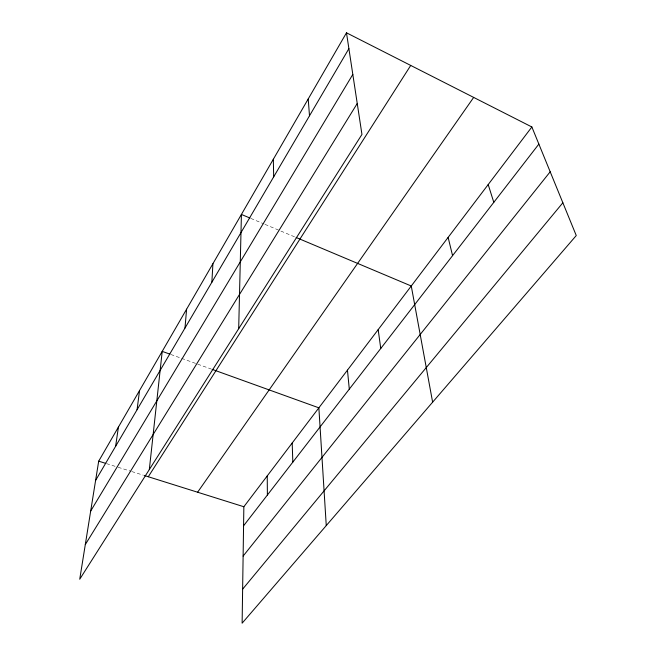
<?xml version="1.0" encoding="UTF-8"?>
<svg xmlns="http://www.w3.org/2000/svg" width="656" height="656" viewBox="0 0 656 656"><rect width="100%" height="100%" fill="white"/><g stroke="black" fill="none" stroke-linecap="round" stroke-linejoin="round"><path stroke-width="0.49" stroke-dasharray="3.28 2.46" d="M106.477 463.612L117.17 466.974M118.146 467.277L130.782 471.246M131.758 471.549L143.426 475.215M170.839 354.478L196.743 363.818M197.702 364.162L211.125 369M250.854 218.415L264.065 223.983M265.008 224.377L295.2 237.103"/><path stroke-width="0.98" d="M531.868 126.977L243.852 506.744L242.121 623.2L576.263 235.545L531.868 126.977L346.483 32.8L98.695 461.168L79.737 579.223L361.948 134.431L346.483 32.8M238.694 328.689L241.416 214.438L249.911 218.013M211.855 282.252L212.921 263.696M184.984 328.049L186.599 309.197M149.322 469.565L162.212 351.37L169.879 354.133M137.071 409.721L139.539 390.558M115.62 446.293L118.424 427.072M95.612 480.405L348.894 48.651M90.692 511.024L352.813 74.431M85.305 544.562L357.241 103.484M148.289 476.74L410.722 65.436M197.612 492.221L473.673 97.416M243.573 525.809L538.863 144.09M243.122 556.091L550.187 171.79M242.63 589.145L562.856 202.778M98.695 461.168L105.501 463.308M144.394 475.518L243.852 506.744M212.085 369.344L318.865 407.827L326.262 525.587M296.143 237.497L411.263 286.008L432.632 402.177M488.195 184.574L493.804 202.335M448.13 237.39L452.566 255.643M378.176 329.632L380.751 348.475M347.459 370.132L349.295 389.131M308.213 98.958L309.501 115.8M292.191 443.005L292.83 462.127M273.331 159.26L273.683 176.849M267.238 475.903L267.386 495.018"/></g></svg>
